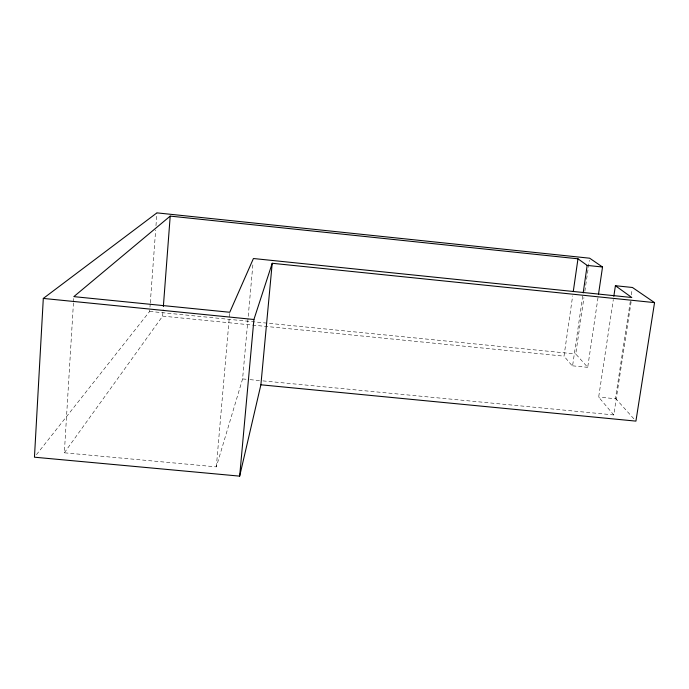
<?xml version="1.0" encoding="UTF-8"?>
<svg xmlns="http://www.w3.org/2000/svg" width="689" height="689" viewBox="0 0 689 689"><rect width="100%" height="100%" fill="white"/><g stroke="black" fill="none" stroke-linecap="round" stroke-linejoin="round"><path stroke-width="0.52" stroke-dasharray="3.44 2.58" d="M252.854 264.912L242.588 378.916L216.329 466.875L64.335 452.802L73.439 303.048M73.508 301.98L73.766 297.7M36.448 454.671L149.668 311.411L149.901 308.198M149.978 307.13L150.219 303.918M150.297 302.841L155.654 230.005M155.972 225.716L156.92 212.867M64.335 452.802L162.63 316.122L163.112 309.74M216.329 466.875L229.756 312.263M582.713 296.063L572.533 366.229L564.007 356.153L572.662 295.839M598.009 297.639L587.708 367.332L575.746 353.982L583.945 297.579M584.866 291.197L589.353 260.339M631.133 301.73L613.77 414.942L598.663 397.097L613.331 299.508M630.34 301.205L615.406 398.733L598.663 397.097M631.313 294.875L632.114 289.595M242.588 378.916L249.005 379.544M250.081 379.648L261.846 380.784M262.914 380.888L613.77 414.942M149.668 311.411L575.746 353.982M162.63 316.122L564.007 356.153M572.585 365.833L587.708 367.332M615.466 398.302L634.509 419.541"/><path stroke-width="1.03" d="M598.474 294.47L602.53 267.013L589.663 258.203L156.92 212.867L43.304 298.432L34.45 457.203L239.66 476.133L260.89 384.798L272.215 263.284L654.55 302.617L635.921 421.117L260.89 384.798M163.353 306.545L170.209 216.113L577.976 258.797L587.166 265.411L602.53 267.013M239.66 476.133L253.914 319.498L272.215 263.284M573.265 291.602L577.976 258.797M583.178 292.894L587.166 265.411M613.813 296.33L615.406 285.72L632.442 287.485L654.55 302.617M170.209 216.113L73.835 296.632L229.756 312.263L253.423 258.521L631.779 297.502L615.406 285.72M43.304 298.432L253.914 319.498"/></g></svg>
